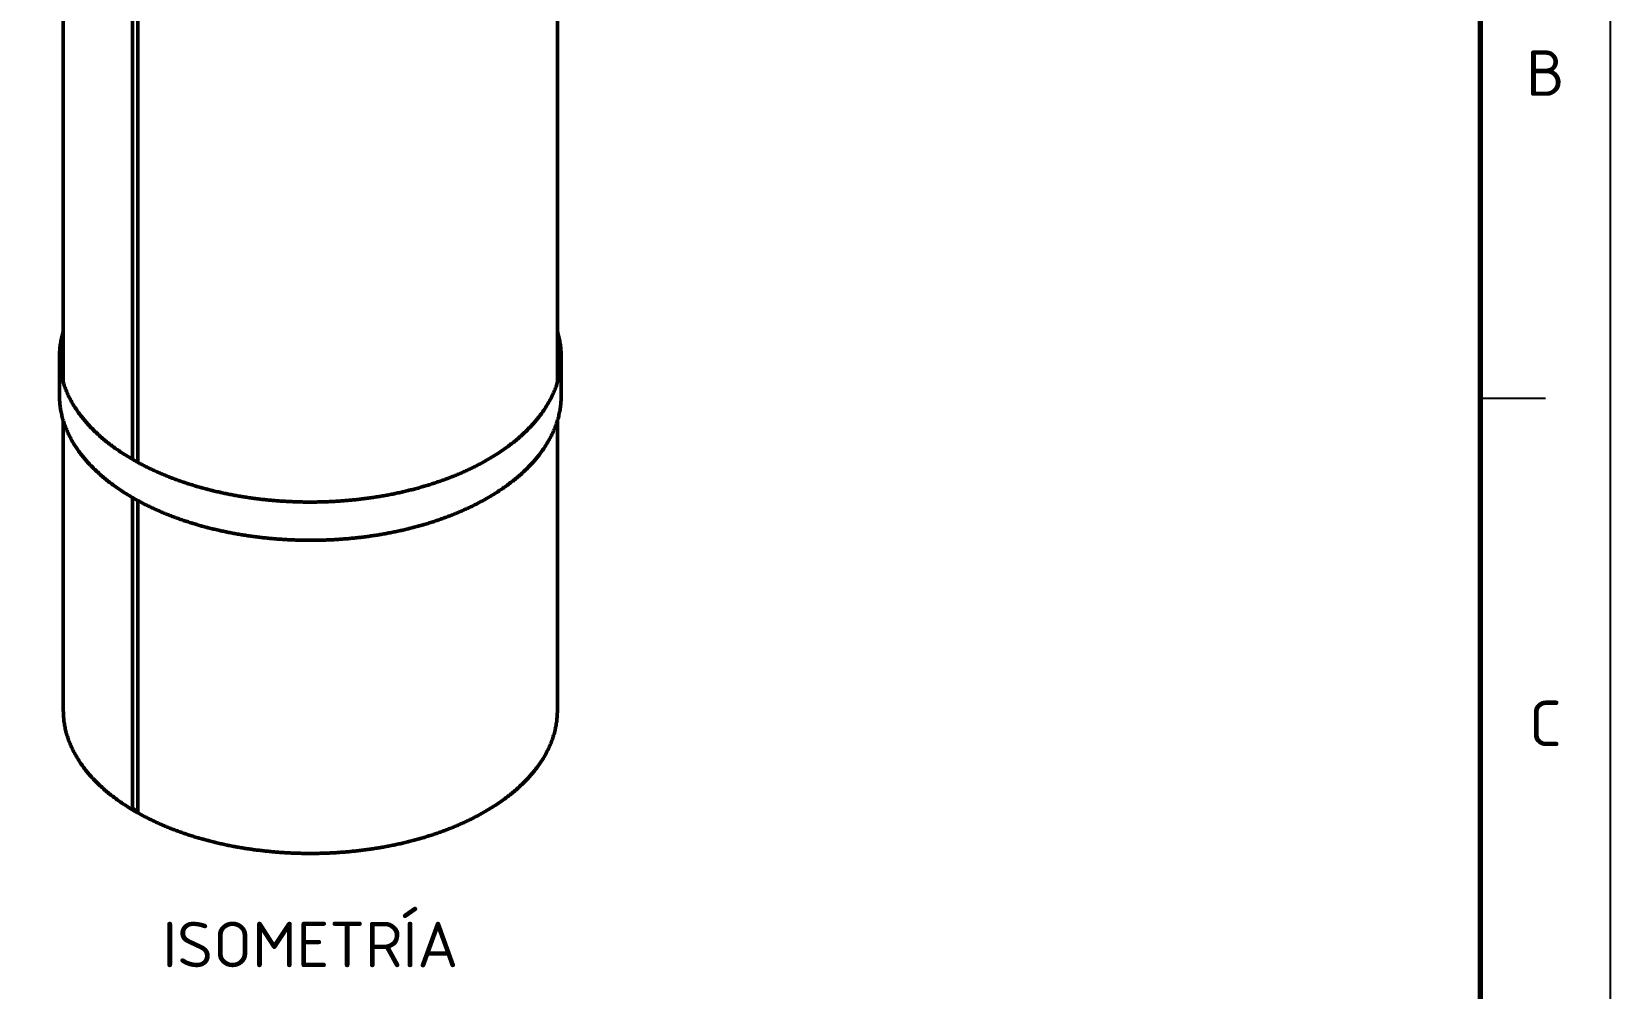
# Model space of a CAD drawing. Header units: millimetres. Extents: x 0 to 420, y 0 to 297.
# Drawn here: x 298.6 to 420, y 153.1 to 226.7 of the extents above; entities that cross this region are included whole.
import ezdxf
from ezdxf.enums import TextEntityAlignment as Align

# ---------------------------------------------------------------- set-up
doc = ezdxf.new("R2010")
doc.units = ezdxf.units.MM
for name, color, linetype, lineweight in [('01-VISIBLE', 7, 'CONTINUOUS', 50), ('06-TEXTO', 7, 'CONTINUOUS', 25), ('07-RECUADRO', 7, 'CONTINUOUS', 70), ('08-FINA', 5, 'CONTINUOUS', 25)]:
    doc.layers.add(name, color=color, linetype=linetype, lineweight=lineweight)
doc.styles.add('ISO3098', font='isocpeur.ttf')

msp = doc.modelspace()

# ---------------------------------------------------------------- linework, layer by layer
at = {"layer": '01-VISIBLE'}
for p, q in [((301, 199.702), (301, 251.061)), ((339, 199.702), (339, 251.061)), ((306.31, 193.804), (306.31, 244.378)), ((306.735, 193.565), (306.735, 244.133)), ((300.7, 198.72), (300.7, 201.659)), ((339.3, 198.72), (339.3, 201.659)), ((301, 174.47), (301, 196.763)), ((339, 174.47), (339, 196.763)), ((306.31, 166.974), (306.31, 190.865)), ((306.735, 166.729), (306.735, 190.626)), ((306.31, 166.974), (306.735, 166.729))]:
    msp.add_line(p, q, dxfattribs=at)
for points in [[(301, 203.616), (300.97, 203.516), (300.941, 203.415), (300.914, 203.314), (300.889, 203.213), (300.865, 203.111), (300.842, 203.009), (300.821, 202.906), (300.802, 202.803), (300.784, 202.7), (300.769, 202.597), (300.754, 202.493), (300.742, 202.39), (300.731, 202.286), (300.721, 202.181), (300.714, 202.077), (300.708, 201.973), (300.703, 201.868), (300.701, 201.764), (300.7, 201.659)], [(339.3, 201.659), (339.299, 201.764), (339.297, 201.868), (339.292, 201.973), (339.286, 202.077), (339.279, 202.181), (339.269, 202.286), (339.258, 202.39), (339.246, 202.493), (339.231, 202.597), (339.216, 202.7), (339.198, 202.803), (339.179, 202.906), (339.158, 203.009), (339.135, 203.111), (339.111, 203.213), (339.086, 203.314), (339.059, 203.415), (339.03, 203.516), (339, 203.616)], [(300.7, 201.659), (300.701, 201.559), (300.703, 201.459), (300.707, 201.359), (300.712, 201.259), (300.719, 201.159), (300.728, 201.059), (300.738, 200.96), (300.75, 200.86), (300.763, 200.761), (300.777, 200.662), (300.793, 200.564), (300.811, 200.465), (300.83, 200.367), (300.851, 200.269), (300.873, 200.171), (300.896, 200.074), (300.921, 199.977), (300.947, 199.88), (300.975, 199.784), (301.004, 199.689), (301.035, 199.593), (301.066, 199.498), (301.099, 199.404), (301.134, 199.31), (301.169, 199.216), (301.206, 199.123), (301.244, 199.031), (301.284, 198.939), (301.324, 198.847), (301.366, 198.756), (301.409, 198.666), (301.453, 198.576), (301.498, 198.487), (301.545, 198.398), (301.592, 198.31), (301.641, 198.223), (301.69, 198.136), (301.741, 198.049), (301.792, 197.964), (301.845, 197.878), (301.898, 197.794), (301.953, 197.71), (302.008, 197.626), (302.064, 197.544), (302.122, 197.462), (302.18, 197.38), (302.239, 197.299), (302.298, 197.219), (302.359, 197.139), (302.42, 197.06), (302.482, 196.982), (302.545, 196.904), (302.609, 196.827), (302.674, 196.75), (302.739, 196.674), (302.805, 196.599), (302.871, 196.524), (302.938, 196.45), (303.006, 196.377), (303.075, 196.304), (303.144, 196.232), (303.214, 196.16), (303.284, 196.089), (303.355, 196.018), (303.427, 195.949), (303.499, 195.879), (303.572, 195.811), (303.645, 195.742), (303.719, 195.675), (303.794, 195.608), (303.868, 195.542), (303.944, 195.476), (304.02, 195.411), (304.096, 195.346), (304.173, 195.282), (304.25, 195.218), (304.328, 195.156), (304.406, 195.093), (304.485, 195.031), (304.564, 194.97), (304.644, 194.909), (304.724, 194.849), (304.804, 194.789), (304.885, 194.73), (304.966, 194.672), (305.047, 194.614), (305.129, 194.556), (305.211, 194.499), (305.294, 194.443), (305.377, 194.387), (305.46, 194.331), (305.544, 194.276), (305.628, 194.222), (305.712, 194.168), (305.797, 194.114), (305.882, 194.061), (305.967, 194.009), (306.052, 193.957), (306.138, 193.906), (306.224, 193.855), (306.311, 193.804), (306.397, 193.754), (306.484, 193.705), (306.572, 193.655), (306.659, 193.607), (306.747, 193.559), (306.835, 193.511), (306.923, 193.464), (307.011, 193.417), (307.1, 193.371), (307.189, 193.325), (307.278, 193.279), (307.368, 193.234), (307.457, 193.19), (307.547, 193.146), (307.637, 193.102), (307.727, 193.059), (307.818, 193.016), (307.909, 192.974), (307.999, 192.932), (308.091, 192.891), (308.182, 192.849), (308.273, 192.809), (308.365, 192.769), (308.457, 192.729), (308.549, 192.689), (308.641, 192.65), (308.733, 192.612), (308.826, 192.574), (308.918, 192.536), (309.011, 192.499), (309.104, 192.462), (309.197, 192.425), (309.291, 192.389), (309.384, 192.353), (309.478, 192.318), (309.571, 192.283), (309.665, 192.248), (309.759, 192.214), (309.854, 192.18), (309.948, 192.147), (310.042, 192.114), (310.137, 192.081), (310.232, 192.049), (310.326, 192.017), (310.421, 191.985), (310.517, 191.954), (310.612, 191.923), (310.707, 191.893), (310.803, 191.863), (310.898, 191.833), (310.994, 191.804), (311.09, 191.775), (311.185, 191.746), (311.281, 191.718), (311.377, 191.69), (311.474, 191.662), (311.57, 191.635), (311.666, 191.608), (311.763, 191.582), (311.859, 191.556), (311.956, 191.53), (312.053, 191.505), (312.15, 191.479), (312.247, 191.455), (312.344, 191.43), (312.441, 191.406), (312.538, 191.383), (312.636, 191.359), (312.733, 191.336), (312.83, 191.313), (312.928, 191.291), (313.026, 191.269), (313.123, 191.247), (313.221, 191.226), (313.319, 191.205), (313.417, 191.184), (313.515, 191.164), (313.613, 191.144), (313.711, 191.124), (313.809, 191.105), (313.907, 191.086), (314.006, 191.067), (314.104, 191.049), (314.202, 191.031), (314.301, 191.013), (314.399, 190.996), (314.498, 190.978), (314.597, 190.962), (314.695, 190.945), (314.794, 190.929), (314.893, 190.913), (314.992, 190.898), (315.091, 190.883), (315.19, 190.868), (315.289, 190.853), (315.388, 190.839), (315.487, 190.825), (315.586, 190.811), (315.685, 190.798), (315.784, 190.785), (315.884, 190.772), (315.983, 190.76), (316.082, 190.748), (316.182, 190.736), (316.281, 190.725), (316.38, 190.714), (316.48, 190.703), (316.579, 190.692), (316.679, 190.682), (316.779, 190.672), (316.878, 190.663), (316.978, 190.654), (317.077, 190.645), (317.177, 190.636), (317.277, 190.628), (317.377, 190.62), (317.476, 190.612), (317.576, 190.604), (317.676, 190.597), (317.776, 190.59), (317.876, 190.584), (317.976, 190.578), (318.075, 190.572), (318.175, 190.566), (318.275, 190.561), (318.375, 190.556), (318.475, 190.551), (318.575, 190.547), (318.675, 190.542), (318.775, 190.539), (318.875, 190.535), (318.975, 190.532), (319.075, 190.529), (319.175, 190.526), (319.275, 190.524), (319.375, 190.522), (319.475, 190.52), (319.575, 190.519), (319.676, 190.518), (319.776, 190.517), (319.876, 190.516), (319.976, 190.516), (320.076, 190.516), (320.176, 190.517), (320.276, 190.517), (320.376, 190.518), (320.476, 190.519), (320.576, 190.521), (320.676, 190.523), (320.776, 190.525), (320.876, 190.528), (320.976, 190.53), (321.076, 190.533), (321.176, 190.537), (321.276, 190.54), (321.376, 190.544), (321.476, 190.549), (321.576, 190.553), (321.676, 190.558), (321.776, 190.563), (321.876, 190.569), (321.976, 190.575), (322.076, 190.581), (322.176, 190.587), (322.276, 190.594), (322.375, 190.601), (322.475, 190.608), (322.575, 190.616), (322.675, 190.624), (322.774, 190.632), (322.874, 190.64), (322.974, 190.649), (323.073, 190.658), (323.173, 190.668), (323.273, 190.677), (323.372, 190.688), (323.472, 190.698), (323.571, 190.709), (323.671, 190.719), (323.77, 190.731), (323.87, 190.742), (323.969, 190.754), (324.068, 190.766), (324.167, 190.779), (324.267, 190.792), (324.366, 190.805), (324.465, 190.818), (324.564, 190.832), (324.663, 190.846), (324.762, 190.861), (324.861, 190.875), (324.96, 190.89), (325.059, 190.906), (325.158, 190.921), (325.257, 190.937), (325.355, 190.954), (325.454, 190.97), (325.553, 190.987), (325.651, 191.005), (325.75, 191.022), (325.848, 191.04), (325.947, 191.058), (326.045, 191.077), (326.143, 191.096), (326.242, 191.115), (326.34, 191.134), (326.438, 191.154), (326.536, 191.174), (326.634, 191.195), (326.732, 191.216), (326.829, 191.237), (326.927, 191.259), (327.025, 191.28), (327.122, 191.303), (327.22, 191.325), (327.317, 191.348), (327.415, 191.371), (327.512, 191.395), (327.609, 191.419), (327.706, 191.443), (327.803, 191.467), (327.9, 191.492), (327.997, 191.518), (328.094, 191.543), (328.19, 191.569), (328.287, 191.596), (328.383, 191.622), (328.48, 191.649), (328.576, 191.677), (328.672, 191.704), (328.768, 191.732), (328.864, 191.761), (328.96, 191.79), (329.056, 191.819), (329.151, 191.848), (329.247, 191.878), (329.342, 191.908), (329.437, 191.939), (329.532, 191.97), (329.627, 192.001), (329.722, 192.033), (329.817, 192.065), (329.912, 192.098), (330.006, 192.131), (330.101, 192.164), (330.195, 192.198), (330.289, 192.232), (330.383, 192.266), (330.477, 192.301), (330.57, 192.336), (330.664, 192.372), (330.757, 192.408), (330.851, 192.444), (330.944, 192.481), (331.037, 192.518), (331.129, 192.555), (331.222, 192.593), (331.314, 192.632), (331.407, 192.67), (331.499, 192.71), (331.591, 192.749), (331.682, 192.789), (331.774, 192.83), (331.865, 192.871), (331.956, 192.912), (332.047, 192.954), (332.138, 192.996), (332.229, 193.038), (332.319, 193.081), (332.409, 193.125), (332.499, 193.169), (332.589, 193.213), (332.678, 193.258), (332.768, 193.303), (332.857, 193.348), (332.945, 193.394), (333.034, 193.441), (333.122, 193.488), (333.211, 193.535), (333.298, 193.583), (333.386, 193.632), (333.473, 193.681), (333.56, 193.73), (333.647, 193.78)], [(333.647, 193.78), (333.734, 193.83), (333.821, 193.881), (333.907, 193.933), (333.993, 193.985), (334.079, 194.037), (334.164, 194.09), (334.25, 194.144), (334.334, 194.198), (334.419, 194.252), (334.503, 194.307), (334.587, 194.363), (334.67, 194.419), (334.754, 194.475), (334.836, 194.532), (334.919, 194.59), (335.001, 194.648), (335.083, 194.707), (335.164, 194.766), (335.245, 194.825), (335.325, 194.886), (335.405, 194.947), (335.485, 195.008), (335.564, 195.07), (335.643, 195.132), (335.721, 195.195), (335.799, 195.259), (335.877, 195.323), (335.953, 195.388), (336.03, 195.453), (336.106, 195.519), (336.181, 195.586), (336.256, 195.653), (336.331, 195.72), (336.404, 195.789), (336.478, 195.857), (336.55, 195.927), (336.623, 195.997), (336.694, 196.067), (336.765, 196.139), (336.836, 196.211), (336.905, 196.283), (336.974, 196.356), (337.043, 196.43), (337.111, 196.504), (337.178, 196.579), (337.244, 196.654), (337.31, 196.731), (337.375, 196.807), (337.439, 196.885), (337.502, 196.963), (337.565, 197.041), (337.627, 197.121), (337.688, 197.201), (337.748, 197.281), (337.807, 197.362), (337.866, 197.444), (337.924, 197.526), (337.98, 197.609), (338.036, 197.693), (338.091, 197.777), (338.145, 197.862), (338.198, 197.948), (338.25, 198.034), (338.301, 198.12), (338.351, 198.208), (338.4, 198.295), (338.448, 198.384), (338.494, 198.473), (338.54, 198.563), (338.584, 198.653), (338.628, 198.743), (338.67, 198.835), (338.711, 198.927), (338.75, 199.019), (338.789, 199.112), (338.826, 199.205), (338.862, 199.299), (338.897, 199.393), (338.93, 199.488), (338.962, 199.584), (338.993, 199.679), (339.022, 199.776), (339.05, 199.872), (339.077, 199.969), (339.102, 200.066), (339.126, 200.164), (339.148, 200.262), (339.169, 200.361), (339.188, 200.459), (339.206, 200.558), (339.222, 200.658), (339.237, 200.757), (339.25, 200.857), (339.262, 200.957), (339.272, 201.057), (339.28, 201.157), (339.287, 201.257), (339.293, 201.357), (339.297, 201.458), (339.299, 201.558), (339.3, 201.659)], [(300.7, 198.72), (300.701, 198.62), (300.703, 198.519), (300.707, 198.419), (300.712, 198.32), (300.719, 198.22), (300.728, 198.12), (300.738, 198.02), (300.75, 197.921), (300.763, 197.822), (300.777, 197.723), (300.793, 197.624), (300.811, 197.526), (300.83, 197.427), (300.851, 197.329), (300.873, 197.232), (300.896, 197.135), (300.921, 197.038), (300.947, 196.941), (300.975, 196.845), (301.004, 196.749), (301.035, 196.654), (301.066, 196.559), (301.099, 196.464), (301.134, 196.371), (301.169, 196.277), (301.206, 196.184), (301.244, 196.091), (301.284, 196), (301.324, 195.908), (301.366, 195.817), (301.409, 195.727), (301.453, 195.637), (301.498, 195.548), (301.545, 195.459), (301.592, 195.371), (301.641, 195.283), (301.69, 195.196), (301.741, 195.11), (301.792, 195.024), (301.845, 194.939), (301.898, 194.854), (301.953, 194.77), (302.008, 194.687), (302.064, 194.604), (302.122, 194.522), (302.18, 194.441), (302.239, 194.36), (302.298, 194.28), (302.359, 194.2), (302.42, 194.121), (302.482, 194.042), (302.545, 193.965), (302.609, 193.888), (302.674, 193.811), (302.739, 193.735), (302.805, 193.66), (302.871, 193.585), (302.938, 193.511), (303.006, 193.437), (303.075, 193.365), (303.144, 193.292), (303.214, 193.221), (303.284, 193.149), (303.355, 193.079), (303.427, 193.009), (303.499, 192.94), (303.572, 192.871), (303.645, 192.803), (303.719, 192.736), (303.794, 192.669), (303.868, 192.602), (303.944, 192.536), (304.02, 192.471), (304.096, 192.407), (304.173, 192.343), (304.25, 192.279), (304.328, 192.216), (304.406, 192.154), (304.485, 192.092), (304.564, 192.031), (304.644, 191.97), (304.724, 191.91), (304.804, 191.85), (304.885, 191.791), (304.966, 191.732), (305.047, 191.674), (305.129, 191.617), (305.211, 191.56), (305.294, 191.503), (305.377, 191.447), (305.46, 191.392), (305.544, 191.337), (305.628, 191.282), (305.712, 191.228), (305.797, 191.175), (305.882, 191.122), (305.967, 191.07), (306.052, 191.018), (306.138, 190.966), (306.224, 190.915), (306.311, 190.865), (306.397, 190.815), (306.484, 190.765), (306.572, 190.716), (306.659, 190.667), (306.747, 190.619), (306.835, 190.572), (306.923, 190.524), (307.011, 190.478), (307.1, 190.431), (307.189, 190.385), (307.278, 190.34), (307.368, 190.295), (307.457, 190.251), (307.547, 190.207), (307.637, 190.163), (307.727, 190.12), (307.818, 190.077), (307.909, 190.035), (307.999, 189.993), (308.091, 189.951), (308.182, 189.91), (308.273, 189.869), (308.365, 189.829), (308.457, 189.789), (308.549, 189.75), (308.641, 189.711), (308.733, 189.673), (308.826, 189.634), (308.918, 189.597), (309.011, 189.559), (309.104, 189.522), (309.197, 189.486), (309.291, 189.45), (309.384, 189.414), (309.478, 189.378), (309.571, 189.343), (309.665, 189.309), (309.759, 189.275), (309.854, 189.241), (309.948, 189.207), (310.042, 189.174), (310.137, 189.142), (310.232, 189.109), (310.326, 189.077), (310.421, 189.046), (310.517, 189.015), (310.612, 188.984), (310.707, 188.953), (310.803, 188.923), (310.898, 188.894), (310.994, 188.864), (311.09, 188.835), (311.185, 188.807), (311.281, 188.778), (311.377, 188.751), (311.474, 188.723), (311.57, 188.696), (311.666, 188.669), (311.763, 188.643), (311.859, 188.616), (311.956, 188.591), (312.053, 188.565), (312.15, 188.54), (312.247, 188.515), (312.344, 188.491), (312.441, 188.467), (312.538, 188.443), (312.636, 188.42), (312.733, 188.397), (312.83, 188.374), (312.928, 188.352), (313.026, 188.33), (313.123, 188.308), (313.221, 188.287), (313.319, 188.266), (313.417, 188.245), (313.515, 188.225), (313.613, 188.205), (313.711, 188.185), (313.809, 188.166), (313.907, 188.147), (314.006, 188.128), (314.104, 188.109), (314.202, 188.091), (314.301, 188.074), (314.399, 188.056), (314.498, 188.039), (314.597, 188.022), (314.695, 188.006), (314.794, 187.99), (314.893, 187.974), (314.992, 187.958), (315.091, 187.943), (315.19, 187.928), (315.289, 187.914), (315.388, 187.9), (315.487, 187.886), (315.586, 187.872), (315.685, 187.859), (315.784, 187.846), (315.884, 187.833), (315.983, 187.821), (316.082, 187.809), (316.182, 187.797), (316.281, 187.786), (316.38, 187.774), (316.48, 187.764), (316.579, 187.753), (316.679, 187.743), (316.779, 187.733), (316.878, 187.723), (316.978, 187.714), (317.077, 187.705), (317.177, 187.697), (317.277, 187.688), (317.377, 187.68), (317.476, 187.672), (317.576, 187.665), (317.676, 187.658), (317.776, 187.651), (317.876, 187.644), (317.976, 187.638), (318.075, 187.632), (318.175, 187.627), (318.275, 187.621), (318.375, 187.616), (318.475, 187.612), (318.575, 187.607), (318.675, 187.603), (318.775, 187.599), (318.875, 187.596), (318.975, 187.592), (319.075, 187.59), (319.175, 187.587), (319.275, 187.585), (319.375, 187.583), (319.475, 187.581), (319.575, 187.579), (319.676, 187.578), (319.776, 187.577), (319.876, 187.577), (319.976, 187.577), (320.076, 187.577), (320.176, 187.577), (320.276, 187.578), (320.376, 187.579), (320.476, 187.58), (320.576, 187.582), (320.676, 187.584), (320.776, 187.586), (320.876, 187.588), (320.976, 187.591), (321.076, 187.594), (321.176, 187.597), (321.276, 187.601), (321.376, 187.605), (321.476, 187.609), (321.576, 187.614), (321.676, 187.619), (321.776, 187.624), (321.876, 187.629), (321.976, 187.635), (322.076, 187.641), (322.176, 187.648), (322.276, 187.654), (322.375, 187.661), (322.475, 187.669), (322.575, 187.676), (322.675, 187.684), (322.774, 187.692), (322.874, 187.701), (322.974, 187.71), (323.073, 187.719), (323.173, 187.728), (323.273, 187.738), (323.372, 187.748), (323.472, 187.758), (323.571, 187.769), (323.671, 187.78), (323.77, 187.791), (323.87, 187.803), (323.969, 187.815), (324.068, 187.827), (324.167, 187.84), (324.267, 187.852), (324.366, 187.866), (324.465, 187.879), (324.564, 187.893), (324.663, 187.907), (324.762, 187.921), (324.861, 187.936), (324.96, 187.951), (325.059, 187.966), (325.158, 187.982), (325.257, 187.998), (325.355, 188.014), (325.454, 188.031), (325.553, 188.048), (325.651, 188.065), (325.75, 188.083), (325.848, 188.101), (325.947, 188.119), (326.045, 188.137), (326.143, 188.156), (326.242, 188.175), (326.34, 188.195), (326.438, 188.215), (326.536, 188.235), (326.634, 188.256), (326.732, 188.276), (326.829, 188.298), (326.927, 188.319), (327.025, 188.341), (327.122, 188.363), (327.22, 188.386), (327.317, 188.409), (327.415, 188.432), (327.512, 188.455), (327.609, 188.479), (327.706, 188.503), (327.803, 188.528), (327.9, 188.553), (327.997, 188.578), (328.094, 188.604), (328.19, 188.63), (328.287, 188.656), (328.383, 188.683), (328.48, 188.71), (328.576, 188.737), (328.672, 188.765), (328.768, 188.793), (328.864, 188.821), (328.96, 188.85), (329.056, 188.879), (329.151, 188.909), (329.247, 188.939), (329.342, 188.969), (329.437, 189), (329.532, 189.031), (329.627, 189.062), (329.722, 189.094), (329.817, 189.126), (329.912, 189.158), (330.006, 189.191), (330.101, 189.225), (330.195, 189.258), (330.289, 189.292), (330.383, 189.327), (330.477, 189.361), (330.57, 189.397), (330.664, 189.432), (330.757, 189.468), (330.851, 189.504), (330.944, 189.541), (331.037, 189.578), (331.129, 189.616), (331.222, 189.654), (331.314, 189.692), (331.407, 189.731), (331.499, 189.77), (331.591, 189.81), (331.682, 189.85), (331.774, 189.89), (331.865, 189.931), (331.956, 189.972), (332.047, 190.014), (332.138, 190.056), (332.229, 190.099), (332.319, 190.142), (332.409, 190.185), (332.499, 190.229), (332.589, 190.273), (332.678, 190.318), (332.768, 190.363), (332.857, 190.409), (332.945, 190.455), (333.034, 190.502), (333.122, 190.549), (333.211, 190.596), (333.298, 190.644), (333.386, 190.692), (333.473, 190.741), (333.56, 190.791), (333.647, 190.84)], [(333.647, 190.84), (333.734, 190.891), (333.821, 190.942), (333.907, 190.993), (333.993, 191.045), (334.079, 191.098), (334.164, 191.151), (334.25, 191.204), (334.334, 191.258), (334.419, 191.313), (334.503, 191.368), (334.587, 191.423), (334.67, 191.479), (334.754, 191.536), (334.836, 191.593), (334.919, 191.65), (335.001, 191.709), (335.083, 191.767), (335.164, 191.826), (335.245, 191.886), (335.325, 191.946), (335.405, 192.007), (335.485, 192.069), (335.564, 192.13), (335.643, 192.193), (335.721, 192.256), (335.799, 192.32), (335.877, 192.384), (335.953, 192.449), (336.03, 192.514), (336.106, 192.58), (336.181, 192.646), (336.256, 192.713), (336.331, 192.781), (336.404, 192.849), (336.478, 192.918), (336.55, 192.987), (336.623, 193.057), (336.694, 193.128), (336.765, 193.199), (336.836, 193.271), (336.905, 193.344), (336.974, 193.417), (337.043, 193.49), (337.111, 193.565), (337.178, 193.64), (337.244, 193.715), (337.31, 193.791), (337.375, 193.868), (337.439, 193.945), (337.502, 194.023), (337.565, 194.102), (337.627, 194.181), (337.688, 194.261), (337.748, 194.342), (337.807, 194.423), (337.866, 194.505), (337.924, 194.587), (337.98, 194.67), (338.036, 194.754), (338.091, 194.838), (338.145, 194.923), (338.198, 195.008), (338.25, 195.094), (338.301, 195.181), (338.351, 195.268), (338.4, 195.356), (338.448, 195.444), (338.494, 195.534), (338.54, 195.623), (338.584, 195.713), (338.628, 195.804), (338.67, 195.895), (338.711, 195.987), (338.75, 196.08), (338.789, 196.172), (338.826, 196.266), (338.862, 196.36), (338.897, 196.454), (338.93, 196.549), (338.962, 196.644), (338.993, 196.74), (339.022, 196.836), (339.05, 196.933), (339.077, 197.03), (339.102, 197.127), (339.126, 197.225), (339.148, 197.323), (339.169, 197.421), (339.188, 197.52), (339.206, 197.619), (339.222, 197.718), (339.237, 197.818), (339.25, 197.917), (339.262, 198.017), (339.272, 198.117), (339.28, 198.217), (339.287, 198.318), (339.293, 198.418), (339.297, 198.519), (339.299, 198.619), (339.3, 198.72)], [(301, 174.47), (301.001, 174.37), (301.003, 174.27), (301.007, 174.17), (301.013, 174.07), (301.02, 173.97), (301.028, 173.87), (301.039, 173.771), (301.05, 173.671), (301.064, 173.572), (301.079, 173.473), (301.095, 173.374), (301.113, 173.276), (301.132, 173.178), (301.153, 173.08), (301.175, 172.982), (301.199, 172.885), (301.225, 172.788), (301.251, 172.692), (301.279, 172.596), (301.309, 172.5), (301.34, 172.405), (301.372, 172.31), (301.405, 172.216), (301.44, 172.122), (301.476, 172.029), (301.514, 171.936), (301.552, 171.844), (301.592, 171.752), (301.633, 171.661), (301.676, 171.57), (301.719, 171.48), (301.764, 171.39), (301.81, 171.301), (301.857, 171.213), (301.905, 171.125), (301.954, 171.038), (302.004, 170.951), (302.055, 170.865), (302.107, 170.78), (302.16, 170.695), (302.214, 170.611), (302.269, 170.527), (302.325, 170.444), (302.382, 170.362), (302.44, 170.28), (302.499, 170.199), (302.558, 170.119), (302.619, 170.039), (302.68, 169.96), (302.742, 169.881), (302.805, 169.803), (302.868, 169.726), (302.933, 169.649), (302.998, 169.573), (303.063, 169.498), (303.13, 169.423), (303.197, 169.349), (303.265, 169.275), (303.333, 169.203), (303.403, 169.13), (303.472, 169.059), (303.543, 168.987), (303.614, 168.917), (303.686, 168.847), (303.758, 168.778), (303.831, 168.709), (303.904, 168.641), (303.978, 168.574), (304.052, 168.507), (304.127, 168.44), (304.203, 168.375), (304.279, 168.31), (304.355, 168.245), (304.432, 168.181), (304.51, 168.118), (304.587, 168.055), (304.666, 167.992), (304.745, 167.931), (304.824, 167.87), (304.903, 167.809), (304.983, 167.749), (305.064, 167.689), (305.145, 167.63), (305.226, 167.572), (305.308, 167.514), (305.39, 167.457), (305.472, 167.4), (305.555, 167.344), (305.638, 167.288), (305.721, 167.233), (305.805, 167.178), (305.889, 167.124), (305.974, 167.07), (306.058, 167.017), (306.143, 166.964), (306.229, 166.912), (306.315, 166.86), (306.4, 166.809), (306.487, 166.758), (306.573, 166.708), (306.66, 166.658), (306.747, 166.609), (306.835, 166.56), (306.922, 166.512), (307.01, 166.464), (307.098, 166.417), (307.187, 166.37), (307.275, 166.323), (307.364, 166.277), (307.453, 166.232), (307.543, 166.187), (307.632, 166.142), (307.722, 166.098), (307.812, 166.054), (307.902, 166.011), (307.993, 165.968), (308.083, 165.926), (308.174, 165.884), (308.265, 165.842), (308.356, 165.801), (308.448, 165.76), (308.54, 165.72), (308.631, 165.68), (308.723, 165.641), (308.815, 165.602), (308.908, 165.563), (309, 165.525), (309.093, 165.487), (309.186, 165.45), (309.279, 165.413), (309.372, 165.377), (309.465, 165.341), (309.559, 165.305), (309.652, 165.269), (309.746, 165.235), (309.84, 165.2), (309.934, 165.166), (310.028, 165.132), (310.123, 165.099), (310.217, 165.066), (310.312, 165.033), (310.407, 165.001), (310.501, 164.969), (310.596, 164.938), (310.692, 164.907), (310.787, 164.876), (310.882, 164.846), (310.978, 164.816), (311.073, 164.786), (311.169, 164.757), (311.265, 164.728), (311.361, 164.7), (311.457, 164.671), (311.553, 164.644), (311.649, 164.616), (311.746, 164.589), (311.842, 164.563), (311.939, 164.536), (312.035, 164.51), (312.132, 164.485), (312.229, 164.459), (312.326, 164.435), (312.423, 164.41), (312.52, 164.386), (312.617, 164.362), (312.714, 164.338), (312.812, 164.315), (312.909, 164.293), (313.007, 164.27), (313.104, 164.248), (313.202, 164.226), (313.3, 164.205), (313.397, 164.184), (313.495, 164.163), (313.593, 164.142), (313.691, 164.122), (313.789, 164.103), (313.888, 164.083), (313.986, 164.064), (314.084, 164.045), (314.183, 164.027), (314.281, 164.009), (314.379, 163.991), (314.478, 163.973), (314.577, 163.956), (314.675, 163.94), (314.774, 163.923), (314.873, 163.907), (314.972, 163.891), (315.07, 163.876), (315.169, 163.86), (315.268, 163.846), (315.367, 163.831), (315.466, 163.817), (315.565, 163.803), (315.665, 163.789), (315.764, 163.776), (315.863, 163.763), (315.962, 163.751), (316.062, 163.738), (316.161, 163.726), (316.26, 163.715), (316.36, 163.703), (316.459, 163.692), (316.559, 163.681), (316.658, 163.671), (316.758, 163.661), (316.857, 163.651), (316.957, 163.642), (317.057, 163.632), (317.156, 163.624), (317.256, 163.615), (317.356, 163.607), (317.456, 163.599), (317.555, 163.591), (317.655, 163.584), (317.755, 163.577), (317.855, 163.57), (317.955, 163.564), (318.055, 163.558), (318.154, 163.552), (318.254, 163.546), (318.354, 163.541), (318.454, 163.536), (318.554, 163.532), (318.654, 163.528), (318.754, 163.524), (318.854, 163.52), (318.954, 163.517), (319.054, 163.514), (319.154, 163.511), (319.254, 163.508), (319.354, 163.506), (319.454, 163.504), (319.554, 163.503), (319.655, 163.502), (319.755, 163.501), (319.855, 163.5), (319.955, 163.5), (320.055, 163.5), (320.155, 163.5), (320.255, 163.501), (320.355, 163.502), (320.455, 163.503), (320.555, 163.505), (320.655, 163.506), (320.755, 163.509), (320.855, 163.511), (320.955, 163.514), (321.055, 163.517), (321.155, 163.52), (321.255, 163.524), (321.355, 163.528), (321.455, 163.532), (321.555, 163.537), (321.655, 163.542), (321.755, 163.547), (321.855, 163.552), (321.955, 163.558), (322.055, 163.564), (322.155, 163.571), (322.255, 163.577), (322.354, 163.585), (322.454, 163.592), (322.554, 163.6), (322.654, 163.607), (322.754, 163.616), (322.853, 163.624), (322.953, 163.633), (323.053, 163.642), (323.152, 163.652), (323.252, 163.662), (323.351, 163.672), (323.451, 163.682), (323.55, 163.693), (323.65, 163.704), (323.749, 163.716), (323.849, 163.727), (323.948, 163.739), (324.047, 163.752), (324.147, 163.764), (324.246, 163.777), (324.345, 163.791), (324.444, 163.804), (324.543, 163.818), (324.642, 163.832), (324.741, 163.847), (324.84, 163.862), (324.939, 163.877), (325.038, 163.893), (325.137, 163.908), (325.236, 163.925), (325.334, 163.941), (325.433, 163.958), (325.531, 163.975), (325.63, 163.993), (325.729, 164.01), (325.827, 164.029), (325.925, 164.047), (326.024, 164.066), (326.122, 164.085), (326.22, 164.104), (326.318, 164.124), (326.416, 164.144), (326.514, 164.165), (326.612, 164.186), (326.71, 164.207), (326.807, 164.228), (326.905, 164.25), (327.003, 164.272), (327.1, 164.295), (327.198, 164.318), (327.295, 164.341), (327.392, 164.364), (327.489, 164.388), (327.587, 164.412), (327.684, 164.437), (327.78, 164.462), (327.877, 164.487), (327.974, 164.513), (328.071, 164.539), (328.167, 164.565), (328.264, 164.592), (328.36, 164.619), (328.456, 164.646), (328.552, 164.674), (328.648, 164.702), (328.744, 164.731), (328.84, 164.76), (328.936, 164.789), (329.031, 164.818), (329.127, 164.848), (329.222, 164.879), (329.318, 164.91), (329.413, 164.941), (329.508, 164.972), (329.602, 165.004), (329.697, 165.036), (329.792, 165.069), (329.886, 165.102), (329.981, 165.135), (330.075, 165.169), (330.169, 165.203), (330.263, 165.238), (330.357, 165.273), (330.45, 165.308), (330.544, 165.344), (330.637, 165.38), (330.73, 165.417), (330.823, 165.454), (330.916, 165.491), (331.009, 165.529), (331.101, 165.567), (331.193, 165.606), (331.286, 165.645), (331.377, 165.684), (331.469, 165.724), (331.561, 165.764), (331.652, 165.805), (331.744, 165.846), (331.835, 165.888), (331.925, 165.93), (332.016, 165.972), (332.106, 166.015), (332.197, 166.058), (332.287, 166.102), (332.376, 166.146), (332.466, 166.191), (332.555, 166.236), (332.644, 166.282), (332.733, 166.328), (332.822, 166.374), (332.91, 166.421), (332.998, 166.469), (333.086, 166.517), (333.174, 166.565), (333.261, 166.614), (333.348, 166.663), (333.435, 166.713)], [(333.435, 166.713), (333.522, 166.764), (333.609, 166.815), (333.696, 166.867), (333.783, 166.919), (333.869, 166.972), (333.954, 167.025), (334.04, 167.079), (334.125, 167.133), (334.21, 167.188), (334.294, 167.243), (334.379, 167.299), (334.462, 167.355), (334.546, 167.412), (334.629, 167.47), (334.711, 167.528), (334.794, 167.586), (334.876, 167.645), (334.957, 167.705), (335.038, 167.765), (335.119, 167.826), (335.199, 167.887), (335.279, 167.949), (335.358, 168.011), (335.437, 168.074), (335.516, 168.138), (335.594, 168.202), (335.671, 168.267), (335.748, 168.332), (335.825, 168.398), (335.901, 168.465), (335.976, 168.532), (336.051, 168.6), (336.125, 168.668), (336.199, 168.737), (336.272, 168.807), (336.345, 168.877), (336.417, 168.947), (336.488, 169.019), (336.559, 169.091), (336.629, 169.163), (336.699, 169.237), (336.768, 169.311), (336.836, 169.385), (336.903, 169.46), (336.97, 169.536), (337.036, 169.613), (337.101, 169.69), (337.166, 169.767), (337.23, 169.846), (337.292, 169.925), (337.355, 170.004), (337.416, 170.084), (337.476, 170.165), (337.536, 170.247), (337.595, 170.329), (337.652, 170.412), (337.709, 170.495), (337.765, 170.579), (337.82, 170.664), (337.874, 170.75), (337.927, 170.836), (337.979, 170.922), (338.03, 171.009), (338.08, 171.097), (338.129, 171.186), (338.176, 171.275), (338.223, 171.364), (338.268, 171.454), (338.312, 171.545), (338.355, 171.637), (338.397, 171.728), (338.438, 171.821), (338.477, 171.914), (338.515, 172.007), (338.552, 172.102), (338.587, 172.196), (338.622, 172.291), (338.654, 172.387), (338.686, 172.483), (338.716, 172.579), (338.744, 172.676), (338.771, 172.773), (338.797, 172.871), (338.821, 172.969), (338.844, 173.067), (338.865, 173.166), (338.885, 173.265), (338.903, 173.364), (338.92, 173.464), (338.935, 173.564), (338.949, 173.664), (338.961, 173.764), (338.971, 173.865), (338.98, 173.965), (338.987, 174.066), (338.993, 174.167), (338.997, 174.268), (338.999, 174.369), (339, 174.47)]]:
    msp.add_lwpolyline(points, dxfattribs=at)
at = {"layer": '07-RECUADRO'}
msp.add_lwpolyline([(20, 10), (410, 10), (410, 287), (20, 287)], close=True, dxfattribs=at)
at = {"layer": '08-FINA'}
msp.add_line((410, 198.5), (415, 198.5), dxfattribs=at)
msp.add_lwpolyline([(0, 0), (420, 0), (420, 297), (0, 297)], close=True, dxfattribs=at)

# ---------------------------------------------------------------- texts
at = {"layer": '06-TEXTO', "style": 'ISO3098'}
for s, p in [('B', (415, 223.5)), ('C', (415, 173.5)), ('ISOMETRÍA', (320, 156.5))]:
    msp.add_text(s, height=3.5, dxfattribs=at).set_placement(p, align=Align.MIDDLE_CENTER)

doc.saveas('drawing.dxf')
